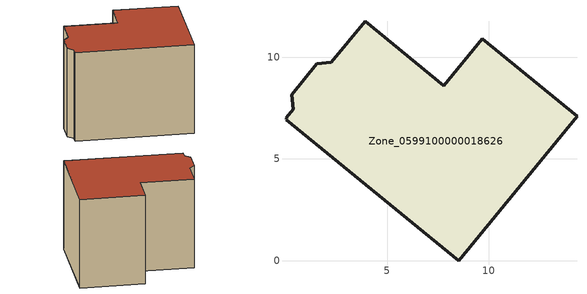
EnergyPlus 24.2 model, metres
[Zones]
Zone_0599100000018626
 floor ground (C_G): 8.51,0 0.04,6.93 0.08,6.97 0.05,7.02 0.39,7.44 0.32,8.15 1.56,9.67 2.27,9.74 3.92,11.76 7.78,8.59 9.67,10.9 14.32,7.09 z0
 wall outside (C_F): 14.32,7.09 9.67,10.9 7.78,8.59 3.92,11.76 2.27,9.74 1.56,9.67 0.32,8.15 0.39,7.44 0.05,7.02 0.08,6.97 0.04,6.93 8.51,0 14.32,7.09 z0:8.7
 roof outside (C_R): 0.04,6.93 8.51,0 14.32,7.09 9.67,10.9 7.78,8.59 3.92,11.76 2.27,9.74 1.56,9.67 0.32,8.15 0.39,7.44 0.05,7.02 0.08,6.97 z8.7
[BUILDING]
Pand.0599100000018626: North Axis=0; Terrain=City; Loads Convergence Tolerance Value=0.04; Temperature Convergence Tolerance Value=0.4; Solar Distribution=FullExterior; Maximum Number of Warmup Days=25; Minimum Number of Warmup Days=1
[Site:Location]
Rotterdam.The.Hague.AP_ZH_NLD Design_Conditions: Latitude=51.96; Longitude=4.45; Time Zone=1; Elevation=-4.5
[SITE:GROUNDTEMPERATURE:BUILDINGSURFACE]
18, 18, 18, 18, 18, 18, 18, 18, 18, 18, 18, 18
[MATERIAL] Thermal Absorptance=0.9; Solar Absorptance=0.7; Visible Absorptance=0.7
Name | Roughness | Thickness | Conductivity | Density | Specific Heat
G.TC.1946-1964 | MediumSmooth | 0.15 | 1 | 540 | 1210
F.TC.1946-1964 | Rough | 0.3 | 0.857143 | 1920 | 840
R.TC.1946-1964 | MediumRough | 0.2 | 0.235294 | 1500 | 1000
[CONSTRUCTION]
C_G: G.TC.1946-1964
C_F: F.TC.1946-1964
C_R: R.TC.1946-1964
[ZONE]
Zone_0599100000018626: Type=1; Multiplier=1; Ceiling Height=Autocalculate; Volume=Autocalculate; Floor Area=autocalculate; Part of Total Floor Area=Yes
[ZONEINFILTRATION:DESIGNFLOWRATE]
Infil_Zone_0599100000018626: Zone or ZoneList or Space or SpaceList=Zone_0599100000018626; Schedule=AlwaysOn; Design Flow Rate Calculation Method=Flow/Area; Flow Rate per Floor Area=0.003; Constant Term Coefficient=1; Temperature Term Coefficient=0; Velocity Term Coefficient=0; Velocity Squared Term Coefficient=0
[HVACTEMPLATE:ZONE:IDEALLOADSAIRSYSTEM]
Zone_0599100000018626: Maximum Heating Supply Air Temperature=50; Minimum Cooling Supply Air Temperature=13; Maximum Heating Supply Air Humidity Ratio=0.0156; Minimum Cooling Supply Air Humidity Ratio=0.0077; Heating Limit=NoLimit; Cooling Limit=NoLimit; Dehumidification Control Type=ConstantSensibleHeatRatio; Cooling Sensible Heat Ratio=0.7; Dehumidification Setpoint=60; Humidification Control Type=None; Humidification Setpoint=30; Outdoor Air Method=None; Outdoor Air Flow Rate per Person=0.00944; Outdoor Air Flow Rate per Zone Floor Area=0; Outdoor Air Flow Rate per Zone=0; Demand Controlled Ventilation Type=None; Outdoor Air Economizer Type=NoEconomizer; Heat Recovery Type=None; Sensible Heat Recovery Effectiveness=0.7; Latent Heat Recovery Effectiveness=0.65
[ZONECONTROL:THERMOSTAT]
ThermostatControl_Zone_0599100000018626: Zone or ZoneList=Zone_0599100000018626; Control Type Schedule=DualSetpointControlType; Control 1=Thermostat_Zone_0599100000018626; Temperature Difference Between Cutout And Setpoint=0
[THERMOSTATSETPOINT:DUALSETPOINT]
Thermostat_Zone_0599100000018626: Heating Setpoint Temperature Schedule=HeatingSetpoint_Zone_0599100000018626; Cooling Setpoint Temperature Schedule=CoolingSetpoint_Zone_0599100000018626
[SCHEDULE:COMPACT]
HeatingSetpoint_Zone_0599100000018626: Through: 12/31, For: AllDays, Until: 24:00, 21
CoolingSetpoint_Zone_0599100000018626: Through: 12/31, For: AllDays, Until: 24:00, 24
DualSetpointControlType: Through: 12/31, For: AllDays, Until: 24:00, 4
AlwaysOn: Through: 12/31, For: AllDays, Until: 24:00, 1
